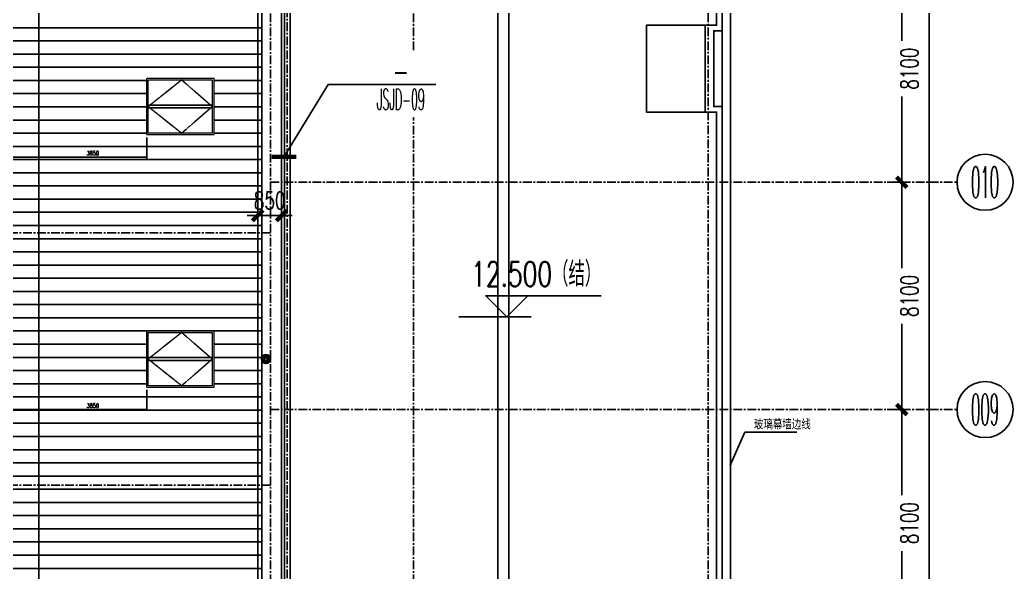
# Model space of a CAD drawing. Extents: x -599358 to 2865263, y -1062760 to 486533.
# Drawn here: x 234905 to 270301, y -820106 to -800421 of the extents above; entities that cross this region are included whole.
import ezdxf
from ezdxf.enums import TextEntityAlignment as Align

# ---------------------------------------------------------------- set-up
doc = ezdxf.new("R2010")
doc.units = 0
doc.set_wipeout_variables(frame=1)
for name, pattern in [('CENTER', [2, 1.25, -0.25, 0.25, -0.25]), ('DASH', [0.35, 0.25, -0.1]), ('HIDDEN', [0.375, 0.25, -0.125])]:
    doc.linetypes.add(name, pattern=pattern)
for name, color, linetype in [('3符号', 173, 'Continuous'), ('3索引', 3, 'Continuous'), ('A-AXIS-SYMB', 3, 'Continuous'), ('A-DRAIN', 142, 'Continuous'), ('A-LIN-V', 9, 'Continuous'), ('A-SFCE', 30, 'Continuous'), ('A-WINDOW', 140, 'Continuous'), ('AS-结构边线层', 200, 'Continuous'), ('DIM', 173, 'Continuous'), ('DOTE', 1, 'CENTER'), ('PUB_TEXT', 7, 'Continuous'), ('参考线', 8, 'Continuous'), ('外框', 1, 'HIDDEN'), ('屋面板111', 6, 'Continuous'), ('虹吸雨水斗', 6, 'Continuous')]:
    doc.layers.add(name, color=color, linetype=linetype)
doc.layers.add('成型线', color=3, linetype='Continuous', lineweight=18)
doc.styles.add('_TCH_AXIS', font='COMPLEX', dxfattribs={"bigfont": 'GBCBIG'})
doc.styles.add('_TCH_DIM', font='SIMPLEX', dxfattribs={"bigfont": 'GBCBIG'})
doc.styles.add('_TCH_DIM_T3', font='SIMPLEX', dxfattribs={"width": 0.705882, "bigfont": 'GBCBIG'})
doc.styles.add('DHTEXT-1', font='romans.shx', dxfattribs={"width": 0.7, "bigfont": 'chinese.shx'})
doc.styles.add('卓越符号', font='ROMANS.shx', dxfattribs={"width": 0.7, "bigfont": 'CHINESE.shx'})
doc.dimstyles.new('_TCH_ARCH&&50', dxfattribs={"dimtxt": 148.75, "dimasz": 50, "dimexe": 50, "dimexo": 50, "dimgap": 63.125, "dimtad": 1, "dimdec": 0, "dimzin": 0, "dimdsep": 46, "dimtxsty": '_TCH_DIM_T3', "dimblk": 'ARCHTICK', "dimcen": 0.09, "dimclrt": 7, "dimazin": 2, "dimtfac": 1, "dimtdec": 0, "dimtix": 1, "dimtmove": 2, "dimatfit": 3, "dimfxl": 0, "dimtolj": 1, "dimtzin": 0, "dimarcsym": 0})
doc.dimstyles.new('ZN250', dxfattribs={"dimscale": 250, "dimtxt": 2.5, "dimasz": 1.5, "dimexe": 1, "dimexo": 2, "dimgap": 0.9, "dimtad": 1, "dimdec": 0, "dimdsep": 46, "dimtxsty": 'DHTEXT-1', "dimblk": 'ARCHTICK', "dimcen": 2.5, "dimclrd": 173, "dimclre": 173, "dimclrt": 7, "dimazin": 2, "dimtfac": 1, "dimtdec": 0, "dimtix": 1, "dimtmove": 2, "dimatfit": 3, "dimfxl": 0, "dimarcsym": 0})

# ---------------------------------------------------------------- blocks, each defined once
blk = doc.blocks.new('43243243')
at = {"layer": 'A-DRAIN'}
for p, q in [((363646, 786970), (363646, 830520)), ((364046, 742020), (364046, 830520))]:
    blk.add_line(p, q, dxfattribs=at)
at = {"layer": 'A-SFCE'}
blk.add_lwpolyline([(371646, 741420), (356046, 741420), (356046, 832020), (371646, 832020)], close=True, dxfattribs=at)
blk = doc.blocks.new('_ArchTick')
at = {"color": 0, "linetype": 'ByBlock', "const_width": 0.4}
blk.add_lwpolyline([(-0.5, -0.5), (0.5, 0.5)], dxfattribs=at)
blk = doc.blocks.new('*D1023')
at = {"layer": 'Defpoints', "color": 0, "ltscale": 2500, "transparency": 16777216}
for p in [(265316, -798111), (265316, -806211), (266331, -806211)]:
    blk.add_point(p, dxfattribs=at)
at = {"layer": 'DIM', "color": 173, "linetype": 'ByBlock', "lineweight": -2, "ltscale": 2500, "transparency": 16777216}
for p, q in [((265816, -798111), (266581, -798111)), ((266331, -798111), (266331, -801166)), ((266331, -806211), (266331, -803157)), ((265816, -806211), (266581, -806211))]:
    blk.add_line(p, q, dxfattribs=at)
at = {"layer": 'DIM', "color": 173, "lineweight": -2, "ltscale": 2500, "transparency": 16777216, "xscale": 375, "yscale": 375, "zscale": 375}
for p, rotation in [((266331, -798111), 90), ((266331, -806211), 270)]:
    blk.add_blockref('_ArchTick', p, dxfattribs=dict(at, rotation=rotation))
at = {"layer": 'DIM', "color": 7, "ltscale": 2500, "transparency": 16777216, "insert": (266606, -802161), "char_height": 625, "attachment_point": 5, "rotation": 90, "style": 'DHTEXT-1'}
blk.add_mtext('8100', dxfattribs=at)
blk = doc.blocks.new('*D1024')
at = {"layer": 'Defpoints', "color": 0, "ltscale": 2500, "transparency": 16777216}
for p in [(265316, -806211), (265316, -814311), (266331, -814311)]:
    blk.add_point(p, dxfattribs=at)
at = {"layer": 'DIM', "color": 173, "linetype": 'ByBlock', "lineweight": -2, "ltscale": 2500, "transparency": 16777216}
for p, q in [((265816, -806211), (266581, -806211)), ((266331, -806211), (266331, -809266)), ((266331, -814311), (266331, -811257)), ((265816, -814311), (266581, -814311))]:
    blk.add_line(p, q, dxfattribs=at)
at = {"layer": 'DIM', "color": 173, "lineweight": -2, "ltscale": 2500, "transparency": 16777216, "xscale": 375, "yscale": 375, "zscale": 375}
for p, rotation in [((266331, -806211), 90), ((266331, -814311), 270)]:
    blk.add_blockref('_ArchTick', p, dxfattribs=dict(at, rotation=rotation))
at = {"layer": 'DIM', "color": 7, "ltscale": 2500, "transparency": 16777216, "insert": (266606, -810261), "char_height": 625, "attachment_point": 5, "rotation": 90, "style": 'DHTEXT-1'}
blk.add_mtext('8100', dxfattribs=at)
blk = doc.blocks.new('*D1025')
at = {"layer": 'Defpoints', "color": 0, "ltscale": 2500, "transparency": 16777216}
for p in [(265316, -814311), (265316, -822411), (266331, -822411)]:
    blk.add_point(p, dxfattribs=at)
at = {"layer": 'DIM', "color": 173, "linetype": 'ByBlock', "lineweight": -2, "ltscale": 2500, "transparency": 16777216}
for p, q in [((265816, -814311), (266581, -814311)), ((266331, -814311), (266331, -817366)), ((266331, -822411), (266331, -819357)), ((265816, -822411), (266581, -822411))]:
    blk.add_line(p, q, dxfattribs=at)
at = {"layer": 'DIM', "color": 173, "lineweight": -2, "ltscale": 2500, "transparency": 16777216, "xscale": 375, "yscale": 375, "zscale": 375}
for p, rotation in [((266331, -814311), 90), ((266331, -822411), 270)]:
    blk.add_blockref('_ArchTick', p, dxfattribs=dict(at, rotation=rotation))
at = {"layer": 'DIM', "color": 7, "ltscale": 2500, "transparency": 16777216, "insert": (266606, -818361), "char_height": 625, "attachment_point": 5, "rotation": 90, "style": 'DHTEXT-1'}
blk.add_mtext('8100', dxfattribs=at)
blk = doc.blocks.new('*D1037')
at = {"layer": 'Defpoints', "color": 0, "ltscale": 2500, "transparency": 16777216}
for p in [(265416, -789311), (265416, -880711), (267311, -880711)]:
    blk.add_point(p, dxfattribs=at)
at = {"layer": 'DIM', "color": 173, "linetype": 'ByBlock', "lineweight": -2, "ltscale": 2500, "transparency": 16777216}
for p, q in [((265916, -789311), (267561, -789311)), ((267311, -789311), (267311, -833807)), ((267311, -880711), (267311, -836216)), ((265916, -880711), (267561, -880711))]:
    blk.add_line(p, q, dxfattribs=at)
at = {"layer": 'DIM', "color": 173, "lineweight": -2, "ltscale": 2500, "transparency": 16777216, "xscale": 375, "yscale": 375, "zscale": 375}
for p, rotation in [((267311, -789311), 90), ((267311, -880711), 270)]:
    blk.add_blockref('_ArchTick', p, dxfattribs=dict(at, rotation=rotation))
at = {"layer": 'DIM', "color": 7, "ltscale": 2500, "transparency": 16777216, "insert": (267586, -835011), "char_height": 625, "attachment_point": 5, "rotation": 90, "style": 'DHTEXT-1'}
blk.add_mtext('91400', dxfattribs=at)
blk = doc.blocks.new('卓越-轴号')
blk.add_circle((0, 0), 4)
at = {"color": 0, "style": '_TCH_AXIS', "width": 1.041667, "flags": 8}
blk.add_attdef('A', text='', height=4.48, dxfattribs=at).set_placement((-2, -2.24), (2, -2.24), align=Align.FIT)
blk = doc.blocks.new('343')
at = {"layer": 'DOTE', "ltscale": 250}
for p, q in [((1145199, -209583), (1145199, -103761)), ((1153449, -209417), (1153449, -103817)), ((1158549, -209417), (1158549, -103761)), ((1169049, -209412), (1169049, -103761)), ((1154049, -209233), (1154049, -104483)), ((1153449, -129623), (1177919, -129623)), ((1153449, -131423), (1035857, -131423)), ((1153449, -137723), (1177919, -137723)), ((1153449, -140423), (1035857, -140423))]:
    blk.add_line(p, q, dxfattribs=at)
blk = doc.blocks.new('*U612')
at = {"ltscale": 10}
blk.add_line((3.48, 0), (-6.85, 0), dxfattribs=at)
blk.add_lwpolyline([(3, 3), (0, 0), (-3, 3), (13.45, 3)])
at = {"color": 0, "style": '卓越符号', "width": 0.7, "flags": 8}
blk.add_attdef('±0.000', text='', height=3.5, dxfattribs=at).set_placement((13.45, 4.35), align=Align.RIGHT)
blk = doc.blocks.new('块1')
at = {"layer": '屋面板111', "ltscale": 2500}
for p, q in [((178131, -297445), (186081, -297445)), ((194031, -297445), (186081, -297445)), ((178131, -297915), (186081, -297915)), ((194031, -297915), (186081, -297915)), ((178131, -298385), (186081, -298385)), ((194031, -298385), (186081, -298385)), ((178131, -298855), (186081, -298855)), ((194031, -298855), (186081, -298855)), ((178131, -299325), (186081, -299325)), ((194031, -299325), (186081, -299325)), ((178131, -299795), (186081, -299795)), ((194031, -299795), (186081, -299795)), ((178131, -300265), (186081, -300265)), ((194031, -300265), (186081, -300265)), ((178131, -300735), (186081, -300735)), ((194031, -300735), (186081, -300735)), ((178131, -301205), (186081, -301205)), ((194031, -301205), (186081, -301205)), ((178131, -301675), (186081, -301675)), ((194031, -301675), (186081, -301675)), ((178131, -302145), (186081, -302145)), ((194031, -302145), (186081, -302145)), ((178131, -302615), (186081, -302615)), ((194031, -302615), (186081, -302615)), ((178131, -303085), (186081, -303085)), ((194031, -303085), (186081, -303085)), ((178131, -303555), (186081, -303555)), ((194031, -303555), (186081, -303555)), ((178131, -304025), (186081, -304025)), ((194031, -304025), (186081, -304025)), ((178131, -304495), (186081, -304495)), ((194031, -304495), (186081, -304495)), ((178131, -304965), (186081, -304965)), ((194031, -304965), (186081, -304965)), ((178131, -305435), (186081, -305435)), ((194031, -305435), (186081, -305435)), ((178131, -305905), (186081, -305905)), ((194031, -305905), (186081, -305905)), ((178131, -306375), (186081, -306375)), ((194031, -306375), (186081, -306375)), ((178131, -306845), (186081, -306845)), ((194031, -306845), (186081, -306845)), ((178131, -307315), (186081, -307315)), ((194031, -307315), (186081, -307315)), ((178131, -307785), (186081, -307785)), ((194031, -307785), (186081, -307785)), ((178131, -308255), (186081, -308255)), ((194031, -308255), (186081, -308255)), ((178131, -308725), (186081, -308725)), ((194031, -308725), (186081, -308725)), ((178131, -309195), (186081, -309195)), ((194031, -309195), (186081, -309195)), ((178131, -309665), (186081, -309665)), ((194031, -309665), (186081, -309665)), ((178131, -310135), (186081, -310135)), ((194031, -310135), (186081, -310135)), ((178131, -310605), (186081, -310605)), ((194031, -310605), (186081, -310605)), ((178131, -311075), (186081, -311075)), ((194031, -311075), (186081, -311075)), ((178131, -311545), (186081, -311545)), ((194031, -311545), (186081, -311545)), ((178131, -312015), (186081, -312015)), ((194031, -312015), (186081, -312015)), ((178131, -312485), (186081, -312485)), ((194031, -312485), (186081, -312485)), ((178131, -312955), (186081, -312955)), ((194031, -312955), (186081, -312955)), ((178131, -313425), (186081, -313425)), ((194031, -313425), (186081, -313425)), ((178131, -313895), (186081, -313895)), ((194031, -313895), (186081, -313895)), ((178131, -314365), (186081, -314365)), ((194031, -314365), (186081, -314365)), ((178131, -314835), (186081, -314835)), ((194031, -314835), (186081, -314835)), ((178131, -315305), (186081, -315305)), ((194031, -315305), (186081, -315305)), ((178131, -315775), (186081, -315775)), ((194031, -315775), (186081, -315775)), ((178131, -316245), (186081, -316245)), ((194031, -316245), (186081, -316245)), ((178131, -316715), (186081, -316715)), ((194031, -316715), (186081, -316715))]:
    blk.add_line(p, q, dxfattribs=at)
blk.add_lwpolyline([(194031, -286355), (194031, -377155)], dxfattribs=at)
blk = doc.blocks.new('*D1911')
at = {"layer": 'Defpoints', "color": 0, "ltscale": 2500, "transparency": 16777216}
for p in [(243381, -807124), (244231, -807124), (244231, -807397)]:
    blk.add_point(p, dxfattribs=at)
at = {"layer": 'DIM', "color": 173, "linetype": 'ByBlock', "lineweight": -2, "ltscale": 2500, "transparency": 16777216}
for p, q in [((243381, -807397), (243006, -807397)), ((243381, -807397), (244231, -807397)), ((243381, -807624), (243381, -807647)), ((244231, -807397), (244606, -807397)), ((244231, -807624), (244231, -807647))]:
    blk.add_line(p, q, dxfattribs=at)
at = {"layer": 'DIM', "color": 173, "lineweight": -2, "ltscale": 2500, "transparency": 16777216, "xscale": 375, "yscale": 375, "zscale": 375}
blk.add_blockref('_ArchTick', (243381, -807397), dxfattribs=at)
at = {"layer": 'DIM', "color": 173, "lineweight": -2, "ltscale": 2500, "transparency": 16777216, "xscale": 375, "yscale": 375, "zscale": 375, "rotation": 180}
blk.add_blockref('_ArchTick', (244231, -807397), dxfattribs=at)
at = {"layer": 'DIM', "color": 7, "ltscale": 2500, "transparency": 16777216, "insert": (243806, -806859), "char_height": 625, "attachment_point": 5, "style": 'DHTEXT-1'}
blk.add_mtext('850', dxfattribs=at)
blk = doc.blocks.new('卓越-指向索引')
blk.add_wipeout([(0, 5), (-0.52, 4.97), (-1.04, 4.89), (-1.55, 4.76), (-2.03, 4.57), (-2.5, 4.33), (-2.94, 4.05), (-3.35, 3.72), (-3.72, 3.35), (-4.05, 2.94), (-4.33, 2.5), (-4.57, 2.03), (-4.76, 1.55), (-4.89, 1.04), (-4.97, 0.52), (-5, 0), (-4.97, -0.52), (-4.89, -1.04), (-4.76, -1.55), (-4.57, -2.03), (-4.33, -2.5), (-4.05, -2.94), (-3.72, -3.35), (-3.35, -3.72), (-2.94, -4.05), (-2.5, -4.33), (-2.03, -4.57), (-1.55, -4.76), (-1.04, -4.89), (-0.52, -4.97), (0, -5), (0.52, -4.97), (1.04, -4.89), (1.55, -4.76), (2.03, -4.57), (2.5, -4.33), (2.94, -4.05), (3.35, -3.72), (3.72, -3.35), (4.05, -2.94), (4.33, -2.5), (4.57, -2.03), (4.76, -1.55), (4.89, -1.04), (4.97, -0.52), (5, 0), (4.97, 0.52), (4.89, 1.04), (4.76, 1.55), (4.57, 2.03), (4.33, 2.5), (4.05, 2.94), (3.72, 3.35), (3.35, 3.72), (2.94, 4.05), (2.5, 4.33), (2.03, 4.57), (1.55, 4.76), (1.04, 4.89), (0.52, 4.97)])
blk.add_line((-5, 0), (5, 0))
at = {"color": 0, "style": '卓越符号', "width": 0.7, "flags": 8}
blk.add_attdef('索引编号', text='', height=3, dxfattribs=at).set_placement((0, 0.37), align=Align.CENTER)
at = {"color": 0, "style": '卓越符号', "width": 0.892319, "flags": 8}
blk.add_attdef('图号', text='', height=3, dxfattribs=at).set_placement((-3.41, -3.6), (3.41, -3.6), align=Align.FIT)
blk = doc.blocks.new('“奔腾”虹吸雨水斗')
at = {"layer": '虹吸雨水斗', "lineweight": 25}
for p, q in [((946982, 86753), (947040, 86688)), ((947052, 86699), (946987, 86758)), ((947048, 86793), (947066, 86707)), ((947082, 86711), (947055, 86795)), ((947125, 86795), (947098, 86711)), ((947114, 86707), (947132, 86793)), ((947194, 86758), (947128, 86699)), ((947140, 86688), (947199, 86753)), ((946944, 86685), (947028, 86658)), ((947028, 86641), (946944, 86614)), ((947032, 86673), (946946, 86692)), ((946946, 86607), (947032, 86625)), ((947040, 86611), (946982, 86546)), ((946987, 86541), (947052, 86600)), ((947066, 86592), (947048, 86506)), ((947055, 86504), (947082, 86587)), ((947098, 86587), (947125, 86504)), ((947132, 86506), (947114, 86592)), ((947128, 86600), (947194, 86541)), ((947199, 86546), (947140, 86611)), ((947234, 86692), (947148, 86673)), ((947148, 86625), (947234, 86607)), ((947152, 86658), (947236, 86685)), ((947236, 86614), (947152, 86641))]:
    blk.add_line(p, q, dxfattribs=at)
for radius in [150, 47.6]:
    blk.add_circle((947090, 86649), radius, dxfattribs=at)
for centre, start, end in [((947025, 86649), 291.6382, 68.3675), ((947034, 86682), 261.6382, 38.3675), ((947034, 86617), 321.6382, 98.3675), ((947057, 86706), 231.6382, 8.3675), ((947057, 86593), 351.6382, 128.3675), ((947090, 86715), 201.6382, 338.3675), ((947090, 86584), 21.6382, 158.3675), ((947123, 86706), 171.6382, 308.3675), ((947123, 86593), 51.6382, 188.3675), ((947147, 86682), 141.6382, 278.3675), ((947147, 86617), 81.6382, 218.3675), ((947155, 86649), 111.6382, 248.3675)]:
    blk.add_arc(centre, 8.82, start, end, dxfattribs=at)
blk = doc.blocks.new('44')
blk.add_wipeout([(277496, 745320), (279896, 745320), (279896, 747320), (277496, 747320)]).dxf.layer = '参考线'
at = {"color": 2}
for p, q in [((277566, 746370), (279851, 746370)), ((277566, 746270), (279851, 746270))]:
    blk.add_line(p, q, dxfattribs=at)
at = {"layer": '外框'}
for points in [[(279851, 746320), (278658, 747270), (277566, 746320)], [(279851, 746320), (278658, 745370), (277566, 746320)]]:
    blk.add_lwpolyline(points, dxfattribs=at)
at = {"layer": '成型线'}
blk.add_line((279896, 745320), (279896, 747320), dxfattribs=at)
blk.add_lwpolyline([(279896, 745320), (277496, 745320), (277496, 747320), (279896, 747320)], dxfattribs=at)
blk.add_lwpolyline([(279851, 745370), (279851, 747270), (277566, 747270), (277566, 745370)], close=True, dxfattribs=at)
blk = doc.blocks.new('*D2415')
at = {"layer": 'A-WINDOW', "color": 0, "lineweight": -2, "transparency": 16777216}
for p, q in [((293946, 817220), (293946, 816470)), ((297796, 817220), (297796, 816470)), ((293946, 816520), (297796, 816520))]:
    blk.add_line(p, q, dxfattribs=at)
at = {"layer": 'Defpoints', "color": 0, "transparency": 16777216}
for p in [(293946, 817270), (297796, 817270), (297796, 816520)]:
    blk.add_point(p, dxfattribs=at)
at = {"layer": 'A-WINDOW', "color": 0, "lineweight": -2, "transparency": 16777216, "xscale": 50, "yscale": 50, "zscale": 50, "rotation": 180}
blk.add_blockref('_ArchTick', (293946, 816520), dxfattribs=at)
at = {"layer": 'A-WINDOW', "color": 0, "lineweight": -2, "transparency": 16777216, "xscale": 50, "yscale": 50, "zscale": 50}
blk.add_blockref('_ArchTick', (297796, 816520), dxfattribs=at)
at = {"layer": 'A-WINDOW', "color": 7, "transparency": 16777216, "insert": (295871, 816658), "char_height": 148.8, "attachment_point": 5, "style": '_TCH_DIM_T3'}
blk.add_mtext('\\A1;3850', dxfattribs=at)
blk = doc.blocks.new('*D2416')
at = {"layer": 'A-WINDOW', "color": 0, "lineweight": -2, "transparency": 16777216}
for p, q in [((297796, 817220), (297796, 816470)), ((301646, 817220), (301646, 816470)), ((297796, 816520), (301646, 816520))]:
    blk.add_line(p, q, dxfattribs=at)
at = {"layer": 'Defpoints', "color": 0, "transparency": 16777216}
for p in [(297796, 817270), (301646, 817270), (301646, 816520)]:
    blk.add_point(p, dxfattribs=at)
at = {"layer": 'A-WINDOW', "color": 0, "lineweight": -2, "transparency": 16777216, "xscale": 50, "yscale": 50, "zscale": 50, "rotation": 180}
blk.add_blockref('_ArchTick', (297796, 816520), dxfattribs=at)
at = {"layer": 'A-WINDOW', "color": 0, "lineweight": -2, "transparency": 16777216, "xscale": 50, "yscale": 50, "zscale": 50}
blk.add_blockref('_ArchTick', (301646, 816520), dxfattribs=at)
at = {"layer": 'A-WINDOW', "color": 7, "transparency": 16777216, "insert": (299721, 816658), "char_height": 148.8, "attachment_point": 5, "style": '_TCH_DIM_T3'}
blk.add_mtext('\\A1;3850', dxfattribs=at)
blk = doc.blocks.new('nr3453464')
at = {"layer": 'A-LIN-V'}
blk.add_blockref('44', (14050, 72000), dxfattribs=at)
at = {"layer": 'A-LIN-V', "xscale": -0.9999999999999998}
blk.add_blockref('44', (581541.6, 72000), dxfattribs=at)
at = {"layer": 'A-WINDOW', "color": 1}
for p1, p2, picture, middle in [((293945.8, 817270), (297795.8, 817270), '*D2415', (295870.8, 816657.5)), ((297795.8, 817270), (301645.8, 817270), '*D2416', (299720.8, 816657.5))]:
    dim = blk.add_aligned_dim(p1=p1, p2=p2, distance=-750, dimstyle='_TCH_ARCH&&50', dxfattribs=at)
    dim.commit()
    dim.dimension.update_dxf_attribs({"geometry": picture, "text_midpoint": middle})
blk = doc.blocks.new('A$C70486d9b')
at = {"layer": 'A-WINDOW'}
for p in [(-196546, -831820), (-196546, -840820)]:
    blk.add_blockref('nr3453464', p, dxfattribs=at)

msp = doc.modelspace()

# ---------------------------------------------------------------- linework, layer by layer
at = {"layer": '3索引'}
msp.add_lwpolyline([(244323.6, -805293.5), (245887.8, -802727.1), (248481.2, -802727.1)], dxfattribs=at)
at = {"layer": '3索引', "linetype": 'DASH', "ltscale": 1250, "const_width": 125}
msp.add_lwpolyline([(243941.1, -805293.5), (244693.5, -805293.5), (244693.5, -805314.2), (243941.1, -805314.2)], close=True, dxfattribs=at)
at = {"layer": 'A-AXIS-SYMB'}
for p, q in [((260231.4, -816271.4), (260735.5, -815121.4)), ((260735.5, -815121.4), (262598, -815121.4))]:
    msp.add_line(p, q, dxfattribs=at)
at = {"layer": 'A-AXIS-SYMB', "const_width": 40}
msp.add_lwpolyline([(260223.3, -816289.7, 1), (260239.4, -816253.1, 1)], format="xyb", close=True, dxfattribs=at)
at = {"layer": 'A-DRAIN'}
msp.add_lwpolyline([(244331.4, -880711.4), (245431.4, -880711.4), (245431.4, -880111.4), (247731.4, -880111.4), (247731.4, -880711.4), (260231.4, -880711.4), (260231.4, -789311.4), (247731.4, -789311.4), (247731.4, -789911.4), (245431.4, -789911.4), (245431.4, -789311.4), (244331.4, -789311.4)], dxfattribs=at)
at = {"layer": 'A-LIN-V'}
for p, q in [((257231.4, -803711.4), (257231.4, -800611.4)), ((259331.4, -800611.4), (257231.4, -800611.4)), ((259331.4, -803711.4), (257231.4, -803711.4))]:
    msp.add_line(p, q, dxfattribs=at)
msp.add_lwpolyline([(243381.4, -789611.4), (243381.4, -880411.4)], dxfattribs=at)
at = {"layer": 'A-SFCE'}
msp.add_line((235581.4, -789611.4), (235581.4, -880411.4), dxfattribs=at)
for points in [[(244231.4, -789611.4), (244231.4, -880311.4)], [(251531.4, -789811.4), (248231.4, -789811.4), (248231.4, -790111.4), (247931.4, -790111.4), (247931.4, -792011.4), (247731.4, -792011.4), (247731.4, -789911.4), (248031.4, -789911.4), (248031.4, -789611.4), (259931.4, -789611.4), (259931.4, -800811.4), (259631.4, -800811.4), (259631.4, -803511.4), (259931.4, -803511.4), (259931.4, -838911.4), (259631.4, -838911.4), (259631.4, -847311.4), (259931.4, -847311.4), (259931.4, -880411.4), (247831.4, -880411.4), (247831.4, -880111.4), (247731.4, -880111.4), (247731.4, -879911.4), (245445.5, -879911.4)], [(244531.4, -872161.4), (244531.4, -879911.4), (244931.4, -879911.4), (244931.4, -879911.4), (245231.4, -879911.4), (245231.4, -878011.4), (245431.4, -878011.4), (245431.4, -880111.4), (245131.4, -880111.4), (245131.4, -880111.4), (244331.4, -880111.4), (244331.4, -789811.4), (244931.4, -789811.4), (244931.4, -789911.4), (245431.4, -789911.4), (245431.4, -792011.4), (245231.4, -792011.4), (245231.4, -790111.4), (244931.4, -790111.4), (244931.4, -790111.4), (244531.4, -790111.4), (244531.4, -829211.4)], [(247731.4, -879911.4), (247731.4, -878011.4), (247931.4, -878011.4), (247931.4, -879911.4), (248031.4, -879911.4), (248031.4, -880211.4), (259731.4, -880211.4), (259731.4, -847511.4), (259331.4, -847511.4), (259331.4, -838711.4), (259731.4, -838711.4), (259731.4, -803711.4), (259331.4, -803711.4), (259331.4, -800611.4), (259731.4, -800611.4), (259731.4, -789811.4), (252731.4, -789811.4)], [(259731.4, -789811.4), (259731.4, -800611.4), (257231.4, -800611.4), (257231.4, -803711.4), (259731.4, -803711.4), (259731.4, -838711.4), (257231.4, -838711.4), (257231.4, -847511.4), (259731.4, -847511.4), (259731.4, -880211.4)]]:
    msp.add_lwpolyline(points, dxfattribs=at)
at = {"layer": 'AS-结构边线层'}
msp.add_lwpolyline([(244331.4, -880411.4), (244331.4, -789811.4), (244931.4, -789811.4), (244931.4, -789911.4), (245431.4, -789911.4), (245431.4, -790111.4), (247731.4, -790111.4), (247731.4, -789911.4), (248031.4, -789911.4), (248031.4, -789611.4), (259931.4, -789611.4), (259931.4, -800811.4), (259631.4, -800811.4), (259631.4, -803511.4), (259931.4, -803511.4), (259931.4, -838911.4)], dxfattribs=at)

# ---------------------------------------------------------------- block references
at = {"layer": '3符号', "color": 7}
ref = msp.add_blockref('卓越-轴号', (269300.6, -806210.3), dxfattribs=dict(at, xscale=250, yscale=250, zscale=250))
ref.add_attrib('A', '010', dxfattribs={"layer": '0', "color": 0, "height": 1120, "style": '_TCH_AXIS', "width": 0.382653}).set_placement((268800.6, -806770.3), (269800.6, -806770.3), align=Align.FIT)
ref = msp.add_blockref('*U612', (252256.3, -811007.8), dxfattribs=dict(at, xscale=250, yscale=250, zscale=250))
ref.add_attrib('±0.000', '12.500（结）', dxfattribs={"layer": '0', "color": 0, "height": 875, "style": '卓越符号', "width": 0.7}).set_placement((255618.8, -809920.3), align=Align.RIGHT)
ref = msp.add_blockref('卓越-轴号', (269300.6, -814310.3), dxfattribs=dict(at, xscale=250, yscale=250, zscale=250))
ref.add_attrib('A', '009', dxfattribs={"layer": '0', "color": 0, "height": 1120, "style": '_TCH_AXIS', "width": 0.347222}).set_placement((268800.6, -814870.3), (269800.6, -814870.3), align=Align.FIT)
at = {"layer": 'A-SFCE'}
msp.add_blockref('43243243', (-111714.5, -1621831.4), dxfattribs=at)
at = {"layer": 'DOTE', "linetype": 'ByBlock'}
msp.add_blockref('343', (-909618.1, -676588.3), dxfattribs=at)
at = {"layer": '屋面板111'}
msp.add_blockref('块1', (49500, -503256.1), dxfattribs=at)
at = {"layer": '虹吸雨水斗', "xscale": 1.061320754715, "yscale": 1.061320754715, "zscale": 1.061320754715}
msp.add_blockref('“奔腾”虹吸雨水斗', (-761491.2, -904474.2), dxfattribs=at)

# ---------------------------------------------------------------- texts
at = {"layer": 'PUB_TEXT', "style": '_TCH_DIM'}
msp.add_text('玻璃幕墙边线', height=337.59, dxfattribs=at).set_placement((261063.3, -815016.4))

# ---------------------------------------------------------------- dimensions: what is measured, and where the dimension line sits
at = {"layer": 'DIM', "ltscale": 2500}
for base, p1, p2, picture, middle in [((267311, -880711.4), (265415.5, -789311.4), (265415.5, -880711.4), '*D1037', (267586, -835011.4)), ((266331.4, -806211.4), (265315.5, -798111.4), (265315.5, -806211.4), '*D1023', (266606.4, -802161.4)), ((266331.4, -814311.4), (265315.5, -806211.4), (265315.5, -814311.4), '*D1024', (266606.4, -810261.4)), ((266331.4, -822411.4), (265315.5, -814311.4), (265315.5, -822411.4), '*D1025', (266606.4, -818361.4))]:
    dim = msp.add_linear_dim(base=base, p1=p1, p2=p2, angle=270, dimstyle='ZN250', dxfattribs=at)
    dim.commit()
    dim.dimension.update_dxf_attribs({"geometry": picture, "text_midpoint": middle, "dimtype": 161})
dim = msp.add_aligned_dim(p1=(243381.4, -807124.4), p2=(244231.4, -807124.4), distance=-272.3, dimstyle='ZN250', dxfattribs=at)
dim.commit()
dim.dimension.update_dxf_attribs({"geometry": '*D1911', "text_midpoint": (243806.4, -806859.2)})

# ---------------------------------------------------------------- next in the draw order: block references
at = {"layer": '3索引', "color": 7}
ref = msp.add_blockref('卓越-指向索引', (248481.2, -802727.1), dxfattribs=dict(at, xscale=250, yscale=250, zscale=250))
ref.add_attrib('索引编号', '-', dxfattribs={"layer": '0', "color": 0, "height": 750, "style": '卓越符号', "width": 0.7}).set_placement((248481.2, -802635.8), align=Align.CENTER)
ref.add_attrib('图号', 'JSJD-09', dxfattribs={"layer": '0', "color": 0, "height": 750, "style": '卓越符号', "width": 0.353588}).set_placement((247629.6, -803627.5), (249334.4, -803627.5), align=Align.FIT)
at = {"layer": 'A-SFCE', "ltscale": 50}
msp.add_blockref('A$C70486d9b', (134331.4, -790011.4), dxfattribs=at)

doc.saveas('drawing.dxf')
